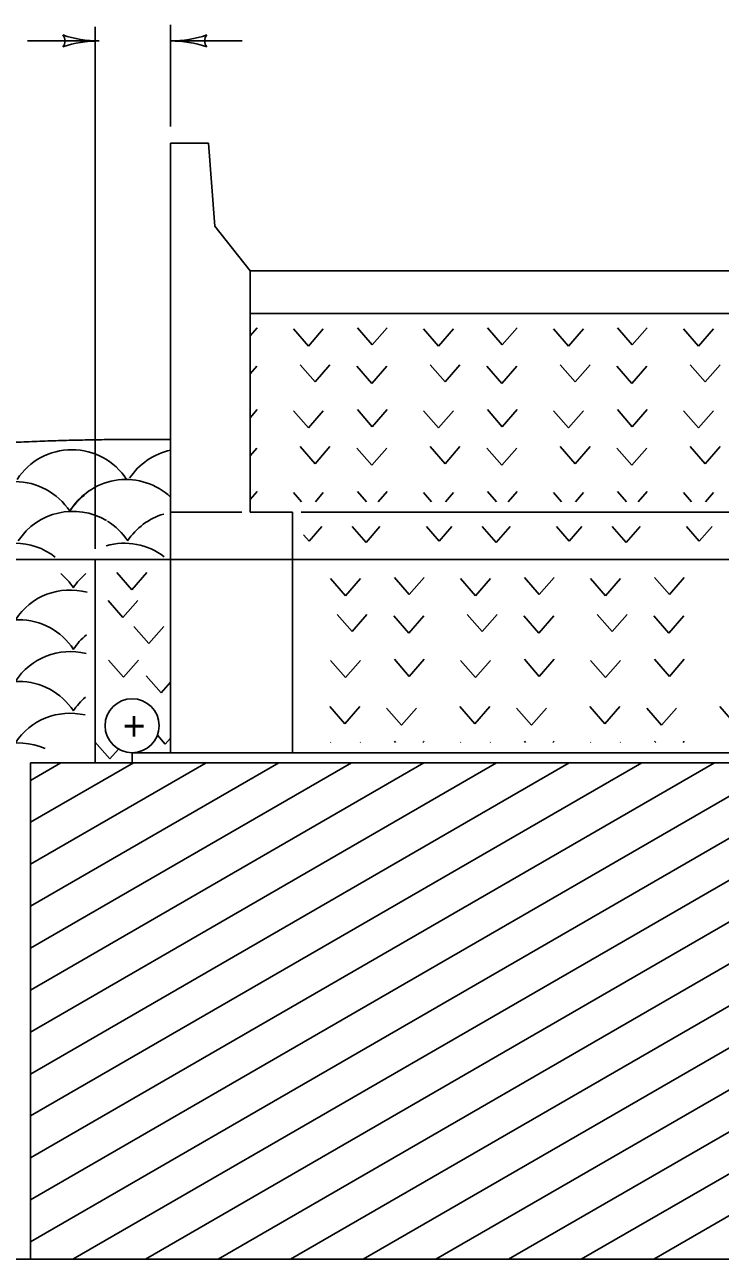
# Model space of a CAD drawing. Extents: x 1007 to 1035.5, y 1000.5 to 1021.5.
# Drawn here: x 1016.41 to 1018.805, y 1005.19 to 1009.438 of the extents above; entities that cross this region are included whole.
import ezdxf

# ---------------------------------------------------------------- set-up
doc = ezdxf.new("R2010")
doc.units = 0
doc.layers.add('1', color=7, linetype='Continuous')
doc.layers.add('5', color=7, linetype='Continuous')

msp = doc.modelspace()

# ---------------------------------------------------------------- linework, layer by layer
at = {"layer": '1'}
for p, q in [((1016.9118, 1009.0877), (1016.9118, 1009.4383)), ((1016.652, 1007.635), (1016.652, 1009.4311)), ((1016.4195, 1009.3824), (1016.6657, 1009.3824)), ((1016.9118, 1009.3824), (1017.158, 1009.3824)), ((1016.9118, 1009.0302), (1016.9118, 1006.9332)), ((1016.9118, 1009.0302), (1017.0428, 1009.0302)), ((1017.0648, 1008.7455), (1017.0428, 1009.0302)), ((1017.1857, 1008.5909), (1017.0648, 1008.7455)), ((1017.1857, 1008.5909), (1017.1857, 1007.7612)), ((1017.1857, 1008.5909), (1021.5195, 1008.5909)), ((1017.1857, 1008.4445), (1021.5195, 1008.4445)), ((1016.7685, 1008.0112), (1016.9118, 1008.0112)), ((1016.9118, 1007.7612), (1017.1571, 1007.7612)), ((1017.1857, 1007.7612), (1017.3321, 1007.7612)), ((1017.3321, 1007.7612), (1017.3321, 1006.9332)), ((1017.362, 1007.7612), (1021.3716, 1007.7612)), ((1014.2156, 1007.5984), (1024.5151, 1007.5984)), ((1016.652, 1006.8988), (1016.652, 1007.5984)), ((1016.7796, 1006.9332), (1021.9329, 1006.9332)), ((1016.7796, 1006.9332), (1016.7796, 1006.8988)), ((1016.4295, 1006.8988), (1016.4295, 1005.1904)), ((1016.4295, 1006.8988), (1022.292, 1006.8988)), ((1009.4063, 1005.1904), (1030.2724, 1005.1904))]:
    msp.add_line(p, q, dxfattribs=at)
msp.add_circle((1016.7796, 1007.0262), 0.093, dxfattribs=at)
for centre, radius, start, end in [((1016.517, 1009.3824), 0.0313, 318.7746, 40.8913), ((1016.6657, 1009.7733), 0.3909, 251.3472, 269.9939), ((1016.9119, 1009.7733), 0.3909, 270, 288.6688), ((1017.0605, 1009.3824), 0.0313, 138.7746, 220.8913), ((1016.6657, 1008.9915), 0.3909, 90, 108.6688), ((1016.6657, 1008.9915), 0.3909, 89.9878, 90), ((1016.9119, 1009.7733), 0.3909, 269.9878, 270), ((1016.9119, 1008.9915), 0.3909, 71.3472, 89.9939)]:
    msp.add_arc(centre, radius, start, end, dxfattribs=at)
msp.add_spline([(1013.1352, 1007.1494), (1013.2015, 1007.1822), (1013.268, 1007.2144), (1013.3347, 1007.246), (1013.4015, 1007.2769), (1013.4684, 1007.3072), (1013.5355, 1007.3368), (1013.6028, 1007.3658), (1013.6702, 1007.3942), (1013.7378, 1007.4219), (1013.8054, 1007.449), (1013.8733, 1007.4754), (1013.9413, 1007.5012), (1014.0094, 1007.5264), (1014.0778, 1007.551), (1014.1462, 1007.5748), (1014.2148, 1007.5982), (1014.2836, 1007.6207), (1014.3524, 1007.6427), (1014.4215, 1007.6641), (1014.4908, 1007.6848), (1014.5601, 1007.7049), (1014.6296, 1007.7243), (1014.6993, 1007.7432), (1014.7691, 1007.7613), (1014.839, 1007.7788), (1014.9091, 1007.7957), (1014.9794, 1007.812), (1015.0498, 1007.8276), (1015.1203, 1007.8426), (1015.1911, 1007.8569), (1015.2619, 1007.8706), (1015.3329, 1007.8837), (1015.4041, 1007.8961), (1015.4754, 1007.9079), (1015.5469, 1007.9191), (1015.6185, 1007.9296), (1015.6903, 1007.9395), (1015.7622, 1007.9487), (1015.8343, 1007.9573), (1015.9065, 1007.9652), (1015.9788, 1007.9726), (1016.0513, 1007.9793), (1016.124, 1007.9853), (1016.1968, 1007.9907), (1016.2698, 1007.9956), (1016.3429, 1007.9997), (1016.4162, 1008.0032), (1016.4896, 1008.0061), (1016.5632, 1008.0083), (1016.6369, 1008.0099), (1016.7108, 1008.0108), (1016.7848, 1008.0112)], degree=3, dxfattribs=at)
at = {"layer": '5'}
for p, q in [((1017.1857, 1008.3677), (1017.2101, 1008.3957)), ((1017.3351, 1008.3915), (1017.3865, 1008.3325)), ((1017.3865, 1008.3325), (1017.4378, 1008.3915)), ((1017.555, 1008.3957), (1017.6063, 1008.3367)), ((1017.6063, 1008.3367), (1017.6578, 1008.3957)), ((1017.7828, 1008.3915), (1017.8342, 1008.3325)), ((1017.8342, 1008.3325), (1017.8855, 1008.3915)), ((1018.0027, 1008.3957), (1018.054, 1008.3367)), ((1018.054, 1008.3367), (1018.1054, 1008.3957)), ((1018.2304, 1008.3915), (1018.2818, 1008.3325)), ((1018.2818, 1008.3325), (1018.3332, 1008.3915)), ((1018.4503, 1008.3957), (1018.5017, 1008.3367)), ((1018.5017, 1008.3367), (1018.5531, 1008.3957)), ((1018.6781, 1008.3915), (1018.7295, 1008.3325)), ((1018.7295, 1008.3325), (1018.7808, 1008.3915)), ((1017.1857, 1008.2367), (1017.2086, 1008.263)), ((1017.358, 1008.2681), (1017.4094, 1008.2091)), ((1017.4094, 1008.2091), (1017.4608, 1008.2681)), ((1017.5534, 1008.263), (1017.6048, 1008.2041)), ((1017.6048, 1008.2041), (1017.6563, 1008.263)), ((1017.8057, 1008.2681), (1017.8571, 1008.2091)), ((1017.8571, 1008.2091), (1017.9084, 1008.2681)), ((1018.0011, 1008.263), (1018.0525, 1008.2041)), ((1018.0525, 1008.2041), (1018.1039, 1008.263)), ((1018.2533, 1008.2681), (1018.3048, 1008.2091)), ((1018.3048, 1008.2091), (1018.3561, 1008.2681)), ((1018.4488, 1008.263), (1018.5002, 1008.2041)), ((1018.5002, 1008.2041), (1018.5516, 1008.263)), ((1018.701, 1008.2681), (1018.7524, 1008.2091)), ((1018.7524, 1008.2091), (1018.8038, 1008.2681)), ((1017.1857, 1008.0861), (1017.2101, 1008.1141)), ((1017.3351, 1008.1099), (1017.3865, 1008.0509)), ((1017.3865, 1008.0509), (1017.4378, 1008.1099)), ((1017.555, 1008.1141), (1017.6063, 1008.0552)), ((1017.6063, 1008.0552), (1017.6578, 1008.1141)), ((1017.7828, 1008.1099), (1017.8342, 1008.0509)), ((1017.8342, 1008.0509), (1017.8855, 1008.1099)), ((1018.0027, 1008.1141), (1018.054, 1008.0552)), ((1018.054, 1008.0552), (1018.1054, 1008.1141)), ((1018.2304, 1008.1099), (1018.2818, 1008.0509)), ((1018.2818, 1008.0509), (1018.3332, 1008.1099)), ((1018.4503, 1008.1141), (1018.5017, 1008.0552)), ((1018.5017, 1008.0552), (1018.5531, 1008.1141)), ((1018.6781, 1008.1099), (1018.7295, 1008.0509)), ((1018.7295, 1008.0509), (1018.7808, 1008.1099)), ((1017.1857, 1007.9552), (1017.2086, 1007.9814)), ((1017.358, 1007.9865), (1017.4094, 1007.9275)), ((1017.4094, 1007.9275), (1017.4608, 1007.9865)), ((1017.5534, 1007.9814), (1017.6048, 1007.9225)), ((1017.6048, 1007.9225), (1017.6563, 1007.9814)), ((1017.8057, 1007.9865), (1017.8571, 1007.9275)), ((1017.8571, 1007.9275), (1017.9084, 1007.9865)), ((1018.0011, 1007.9814), (1018.0525, 1007.9225)), ((1018.0525, 1007.9225), (1018.1039, 1007.9814)), ((1018.2533, 1007.9865), (1018.3048, 1007.9275)), ((1018.3048, 1007.9275), (1018.3561, 1007.9865)), ((1018.4488, 1007.9814), (1018.5002, 1007.9225)), ((1018.5002, 1007.9225), (1018.5516, 1007.9814)), ((1018.701, 1007.9865), (1018.7524, 1007.9275)), ((1018.7524, 1007.9275), (1018.8038, 1007.9865)), ((1017.1857, 1007.8045), (1017.2101, 1007.8325)), ((1017.3351, 1007.8283), (1017.3625, 1007.7969)), ((1017.4105, 1007.7969), (1017.4378, 1007.8283)), ((1017.555, 1007.8325), (1017.586, 1007.7969)), ((1017.6267, 1007.7969), (1017.6578, 1007.8325)), ((1017.7828, 1007.8283), (1017.8102, 1007.7969)), ((1017.8582, 1007.7969), (1017.8855, 1007.8283)), ((1018.0027, 1007.8325), (1018.0337, 1007.7969)), ((1018.0743, 1007.7969), (1018.1054, 1007.8325)), ((1018.2304, 1007.8283), (1018.2578, 1007.7969)), ((1018.3058, 1007.7969), (1018.3332, 1007.8283)), ((1018.4503, 1007.8325), (1018.4813, 1007.7969)), ((1018.522, 1007.7969), (1018.5531, 1007.8325)), ((1018.6781, 1007.8283), (1018.7055, 1007.7969)), ((1018.7535, 1007.7969), (1018.7808, 1007.8283)), ((1017.3893, 1007.6613), (1017.433, 1007.7115)), ((1017.5366, 1007.7115), (1017.5848, 1007.6563)), ((1017.5848, 1007.6563), (1017.6329, 1007.7115)), ((1017.7933, 1007.7115), (1017.837, 1007.6613)), ((1017.837, 1007.6613), (1017.8807, 1007.7115)), ((1017.9843, 1007.7115), (1018.0324, 1007.6563)), ((1018.0324, 1007.6563), (1018.0806, 1007.7115)), ((1018.2409, 1007.7115), (1018.2847, 1007.6613)), ((1018.2847, 1007.6613), (1018.3283, 1007.7115)), ((1018.4319, 1007.7115), (1018.4801, 1007.6563)), ((1018.4801, 1007.6563), (1018.5283, 1007.7115)), ((1018.6886, 1007.7115), (1018.7323, 1007.6613)), ((1018.7323, 1007.6613), (1018.776, 1007.7115)), ((1017.3701, 1007.6834), (1017.3893, 1007.6613)), ((1016.7273, 1007.5532), (1016.7788, 1007.4942)), ((1016.7788, 1007.4942), (1016.8301, 1007.5532)), ((1017.4625, 1007.5324), (1017.5139, 1007.4734)), ((1017.5139, 1007.4734), (1017.5653, 1007.5324)), ((1017.6824, 1007.5366), (1017.7338, 1007.4777)), ((1017.7338, 1007.4777), (1017.7852, 1007.5366)), ((1017.9102, 1007.5324), (1017.9616, 1007.4734)), ((1017.9616, 1007.4734), (1018.0129, 1007.5324)), ((1018.1301, 1007.5366), (1018.1814, 1007.4777)), ((1018.1814, 1007.4777), (1018.2328, 1007.5366)), ((1018.3578, 1007.5324), (1018.4093, 1007.4734)), ((1018.4093, 1007.4734), (1018.4606, 1007.5324)), ((1018.5778, 1007.5366), (1018.6291, 1007.4777)), ((1018.6291, 1007.4777), (1018.6805, 1007.5366)), ((1016.6967, 1007.4573), (1016.7481, 1007.3983)), ((1016.7481, 1007.3983), (1016.7994, 1007.4573)), ((1017.4854, 1007.409), (1017.5368, 1007.35)), ((1017.5368, 1007.35), (1017.5882, 1007.409)), ((1017.6808, 1007.4039), (1017.7323, 1007.345)), ((1017.7323, 1007.345), (1017.7837, 1007.4039)), ((1017.9331, 1007.409), (1017.9845, 1007.35)), ((1017.9845, 1007.35), (1018.0358, 1007.409)), ((1018.1285, 1007.4039), (1018.1799, 1007.345)), ((1018.1799, 1007.345), (1018.2313, 1007.4039)), ((1018.3808, 1007.409), (1018.4322, 1007.35)), ((1018.4322, 1007.35), (1018.4835, 1007.409)), ((1018.5762, 1007.4039), (1018.6276, 1007.345)), ((1018.6276, 1007.345), (1018.679, 1007.4039)), ((1016.7858, 1007.3682), (1016.8372, 1007.3092)), ((1016.8372, 1007.3092), (1016.8885, 1007.3682)), ((1016.6987, 1007.2524), (1016.7501, 1007.1934)), ((1016.7501, 1007.1934), (1016.8014, 1007.2524)), ((1017.4625, 1007.2508), (1017.5139, 1007.1918)), ((1017.5139, 1007.1918), (1017.5653, 1007.2508)), ((1017.6824, 1007.255), (1017.7338, 1007.1961)), ((1017.7338, 1007.1961), (1017.7852, 1007.255)), ((1017.9102, 1007.2508), (1017.9616, 1007.1918)), ((1017.9616, 1007.1918), (1018.0129, 1007.2508)), ((1018.1301, 1007.255), (1018.1814, 1007.1961)), ((1018.1814, 1007.1961), (1018.2328, 1007.255)), ((1018.3578, 1007.2508), (1018.4093, 1007.1918)), ((1018.4093, 1007.1918), (1018.4606, 1007.2508)), ((1018.5778, 1007.255), (1018.6291, 1007.1961)), ((1018.6291, 1007.1961), (1018.6805, 1007.255)), ((1016.8283, 1007.1985), (1016.8797, 1007.1395)), ((1016.8797, 1007.1395), (1016.9118, 1007.1765)), ((1017.4603, 1007.0922), (1017.5118, 1007.0332)), ((1017.5118, 1007.0332), (1017.5631, 1007.0922)), ((1017.6558, 1007.0872), (1017.7072, 1007.0282)), ((1017.7072, 1007.0282), (1017.7586, 1007.0872)), ((1017.908, 1007.0922), (1017.9594, 1007.0332)), ((1017.9594, 1007.0332), (1018.0108, 1007.0922)), ((1018.1034, 1007.0872), (1018.1548, 1007.0282)), ((1018.1548, 1007.0282), (1018.2063, 1007.0872)), ((1018.3557, 1007.0922), (1018.4071, 1007.0332)), ((1018.4071, 1007.0332), (1018.4584, 1007.0922)), ((1018.5511, 1007.0872), (1018.6025, 1007.0282)), ((1018.6025, 1007.0282), (1018.6539, 1007.0872)), ((1018.8033, 1007.0922), (1018.8548, 1007.0332)), ((1016.6512, 1006.9712), (1016.7026, 1006.9122)), ((1016.8666, 1006.9935), (1016.8938, 1006.9623)), ((1016.8938, 1006.9623), (1016.9118, 1006.9831)), ((1017.4625, 1006.9692), (1017.4633, 1006.9684)), ((1017.5645, 1006.9684), (1017.5653, 1006.9692)), ((1017.6824, 1006.9734), (1017.6868, 1006.9684)), ((1017.7808, 1006.9684), (1017.7852, 1006.9734)), ((1017.9102, 1006.9692), (1017.9109, 1006.9684)), ((1018.0122, 1006.9684), (1018.0129, 1006.9692)), ((1018.1301, 1006.9734), (1018.1344, 1006.9684)), ((1018.2285, 1006.9684), (1018.2328, 1006.9734)), ((1018.3578, 1006.9692), (1018.3586, 1006.9684)), ((1018.4598, 1006.9684), (1018.4606, 1006.9692)), ((1018.5778, 1006.9734), (1018.5821, 1006.9684)), ((1018.6762, 1006.9684), (1018.6805, 1006.9734)), ((1016.7026, 1006.9122), (1016.7322, 1006.9462)), ((1016.4295, 1006.8382), (1016.5343, 1006.8988)), ((1016.4295, 1006.6939), (1016.7843, 1006.8988)), ((1016.4295, 1006.5496), (1017.0343, 1006.8988)), ((1016.4295, 1006.4052), (1017.2843, 1006.8988)), ((1016.4295, 1006.2609), (1017.5343, 1006.8988)), ((1016.4295, 1006.1166), (1017.7843, 1006.8988)), ((1016.4295, 1005.9722), (1018.0343, 1006.8988)), ((1016.4295, 1005.8279), (1018.2843, 1006.8988)), ((1016.4295, 1005.6836), (1018.5343, 1006.8988)), ((1016.4295, 1005.5392), (1018.7843, 1006.8988)), ((1016.4295, 1005.3949), (1019.0343, 1006.8988)), ((1016.4295, 1005.2506), (1019.2843, 1006.8988)), ((1016.5753, 1005.1904), (1019.5343, 1006.8988)), ((1016.8253, 1005.1904), (1019.7843, 1006.8988)), ((1017.0753, 1005.1904), (1020.0343, 1006.8988)), ((1017.3253, 1005.1904), (1020.2843, 1006.8988)), ((1017.5753, 1005.1904), (1020.5343, 1006.8988)), ((1017.8253, 1005.1904), (1020.7843, 1006.8988)), ((1018.0753, 1005.1904), (1021.0343, 1006.8988)), ((1018.3253, 1005.1904), (1021.2843, 1006.8988)), ((1018.5753, 1005.1904), (1021.5343, 1006.8988))]:
    msp.add_line(p, q, dxfattribs=at)
for centre, start, end in [((1016.5721, 1007.7509), 33.1386, 146.8614), ((1016.9594, 1007.7546), 102.1874, 146.8614), ((1016.3765, 1007.6412), 33.1386, 146.8614), ((1016.7585, 1007.6486), 47.012, 146.8614), ((1016.753, 1007.6412), 127.6813, 146.8614), ((1016.576, 1007.539), 59.2036, 146.8614), ((1016.9525, 1007.539), 106.5709, 146.8614), ((1016.576, 1007.539), 33.1386, 58.2253), ((1016.3765, 1007.4292), 52.0949, 127.692), ((1016.753, 1007.4292), 52.4433, 106.1589), ((1016.389, 1007.378), 33.1386, 49.907), ((1016.7655, 1007.378), 130.093, 146.8614), ((1016.566, 1007.2682), 74.9642, 146.8614), ((1016.389, 1007.166), 33.1386, 146.8614), ((1016.7655, 1007.166), 129.6243, 146.8614), ((1016.566, 1007.0562), 75.8629, 146.8614), ((1016.389, 1006.954), 33.1386, 146.8614), ((1016.7655, 1006.954), 130.7837, 146.8614), ((1016.566, 1006.8442), 76.7583, 146.8614), ((1016.389, 1006.742), 65.9441, 146.8614)]:
    msp.add_arc(centre, 0.225, start, end, dxfattribs=at)

# ---------------------------------------------------------------- texts
at = {"layer": '1'}
msp.add_text('+', height=0.1, dxfattribs=at).set_placement((1016.7473, 1006.9762))

doc.saveas('drawing.dxf')
